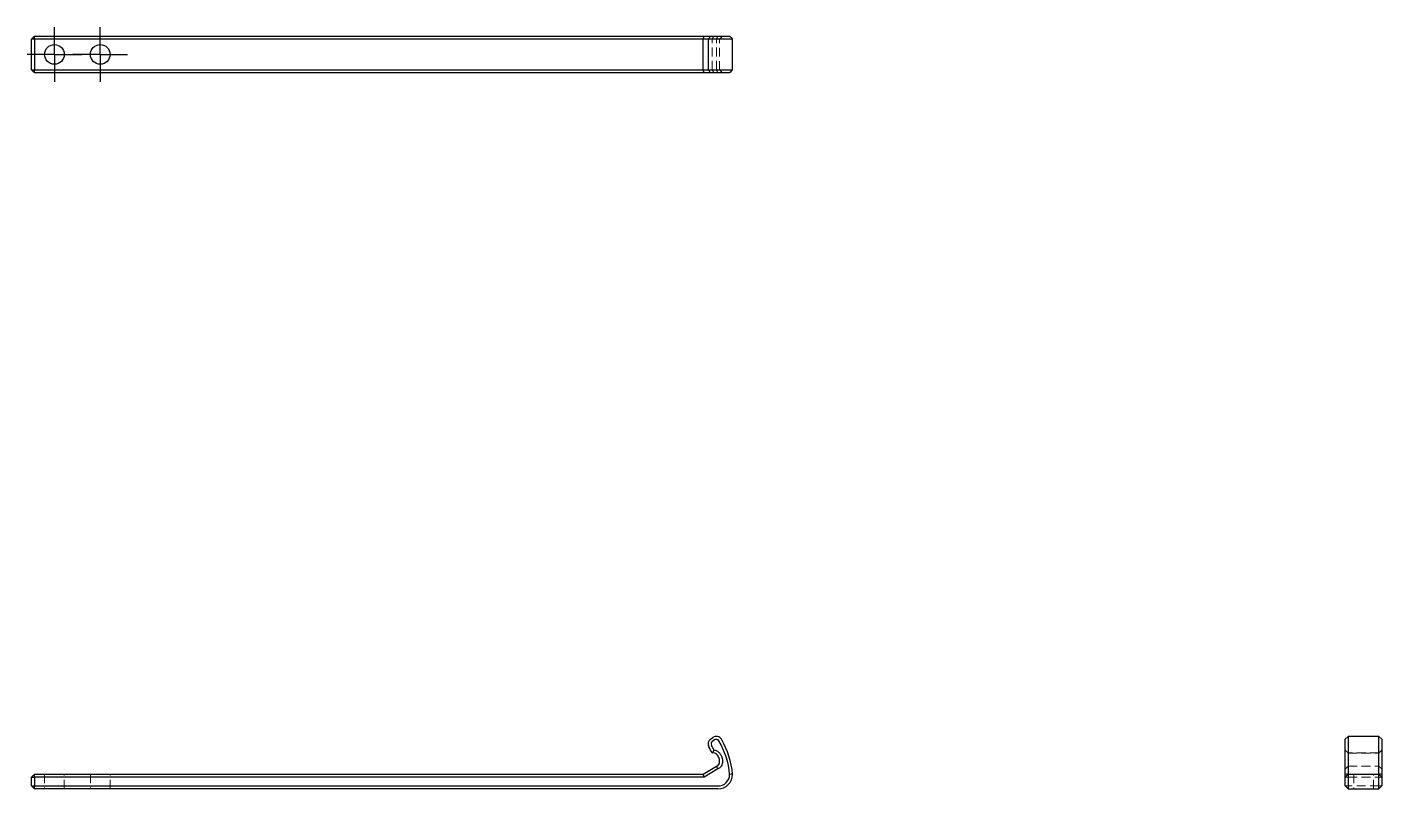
# Model space of a CAD drawing. Header units: millimetres. Extents: x 32 to 226, y 53 to 162.
import ezdxf

# ---------------------------------------------------------------- set-up
doc = ezdxf.new("R2010")
doc.units = ezdxf.units.MM
doc.linetypes.add('HIDDEN', pattern=[1.905, 1.27, -0.635])
doc.layers.add('10', color=7, linetype='Continuous')

# ---------------------------------------------------------------- blocks, each defined once
blk = doc.blocks.new('SW_CENTERMARKSYMBOL_0')
at = {"layer": '10', "color": 0}
for p, q in [((0, 2.5), (0, 3.9)), ((0, 0), (0, 2.5)), ((-2.5, 0), (-3.9, 0)), ((0, 0), (-2.5, 0)), ((0, 0), (0, -2.5)), ((0, 0), (2.5, 0)), ((2.5, 0), (3.9, 0)), ((0, -2.5), (0, -3.9))]:
    blk.add_line(p, q, dxfattribs=at)
blk = doc.blocks.new('SW_CENTERMARKSYMBOL_1')
at = {"layer": '10', "color": 0}
for p, q in [((0, 2.5), (0, 3.9)), ((0, 0), (0, 2.5)), ((-2.5, 0), (-3.9, 0)), ((0, 0), (-2.5, 0)), ((0, 0), (0, -2.5)), ((0, 0), (2.5, 0)), ((2.5, 0), (3.9, 0)), ((0, -2.5), (0, -3.9))]:
    blk.add_line(p, q, dxfattribs=at)

msp = doc.modelspace()

# ---------------------------------------------------------------- linework, layer by layer
at = {"color": 7, "linetype": 'Continuous', "lineweight": 25}
for p, q in [((33.42, 160.63), (33, 160.21)), ((33.42, 160.21), (33.42, 160.63)), ((33.42, 160.63), (128.94, 160.63)), ((128.82, 160.21), (128.94, 160.63)), ((128.94, 160.63), (129.92, 160.63)), ((129.92, 160.63), (129.51, 160.21)), ((129.92, 160.63), (130.1, 160.63)), ((130.1, 160.63), (130.44, 160.63)), ((130.44, 160.63), (131.04, 160.63)), ((131.04, 160.63), (132.58, 160.63)), ((33.42, 160.21), (33, 160.21)), ((33, 155.82), (33, 160.21)), ((128.82, 160.21), (33.42, 160.21)), ((33.42, 160.21), (33.42, 155.82)), ((129.51, 160.21), (128.82, 160.21)), ((128.82, 155.82), (128.82, 160.21)), ((129.51, 160.21), (129.51, 155.82)), ((129.86, 160.21), (129.51, 160.21)), ((130.2, 160.21), (129.86, 160.21)), ((131.4, 160.21), (130.2, 160.21)), ((133, 160.21), (131.4, 160.21)), ((133, 155.82), (133, 160.21)), ((33, 155.82), (33.42, 155.82)), ((33, 155.82), (33.42, 155.41)), ((33.42, 155.82), (128.82, 155.82)), ((33.42, 155.41), (33.42, 155.82)), ((128.94, 155.41), (33.42, 155.41)), ((128.82, 155.82), (129.51, 155.82)), ((128.94, 155.41), (128.82, 155.82)), ((129.92, 155.41), (128.94, 155.41)), ((129.51, 155.82), (129.92, 155.41)), ((129.51, 155.82), (129.86, 155.82)), ((129.86, 155.82), (130.2, 155.82)), ((130.1, 155.41), (129.92, 155.41)), ((130.44, 155.41), (130.1, 155.41)), ((130.2, 155.82), (131.4, 155.82)), ((131.04, 155.41), (130.44, 155.41)), ((132.58, 155.41), (131.04, 155.41)), ((131.4, 155.82), (133, 155.82)), ((129.86, 60.36), (130.2, 60.59)), ((130.44, 60.25), (130.1, 60.02)), ((220.82, 60.74), (220.41, 60.33)), ((220.41, 60.12), (220.41, 60.33)), ((220.41, 55.33), (220.41, 60.12)), ((225.21, 60.74), (220.82, 60.74)), ((220.82, 60.74), (220.82, 60.33)), ((220.82, 60.33), (220.82, 55.34)), ((225.63, 60.33), (225.21, 60.74)), ((225.21, 60.33), (225.21, 60.74)), ((225.21, 55.34), (225.21, 60.33)), ((225.63, 60.33), (225.63, 60.12)), ((225.63, 60.12), (225.63, 55.33)), ((128.82, 55.34), (130.72, 56.49)), ((130.89, 56.1), (128.94, 54.93)), ((33, 54.93), (33.42, 55.34)), ((33, 53.67), (33, 54.93)), ((33, 54.93), (33.42, 54.93)), ((33.42, 54.93), (33.42, 55.34)), ((33.42, 55.34), (128.82, 55.34)), ((33.42, 54.93), (33.42, 53.67)), ((128.94, 54.93), (33.42, 54.93)), ((128.94, 54.93), (128.82, 55.34)), ((220.41, 53.67), (220.41, 55.33)), ((220.82, 55.34), (220.82, 53.26)), ((220.82, 55.34), (225.21, 55.34)), ((225.21, 53.26), (225.21, 55.34)), ((225.63, 55.33), (225.63, 53.67)), ((33, 53.67), (33.42, 53.67)), ((33, 53.67), (33.42, 53.26)), ((33.42, 53.67), (130.91, 53.67)), ((33.42, 53.26), (33.42, 53.67)), ((130.91, 53.26), (33.42, 53.26)), ((220.82, 53.26), (220.41, 53.67)), ((220.82, 53.26), (225.21, 53.26)), ((225.63, 53.67), (225.21, 53.26))]:
    msp.add_line(p, q, dxfattribs=at)
at = {"color": 7, "linetype": 'HIDDEN', "lineweight": 18}
for p, q in [((130.1, 160.63), (130.44, 160.63)), ((130.09, 155.82), (130.09, 160.21)), ((130.72, 155.82), (130.72, 160.21)), ((131.14, 155.8), (131.14, 160.24)), ((130.96, 155.41), (130.89, 155.41)), ((220.41, 58.8), (220.46, 58.75)), ((225.24, 58.38), (220.8, 58.38)), ((220.82, 58.34), (225.21, 58.34)), ((225.57, 58.74), (225.6, 58.77)), ((128.94, 54.93), (130.89, 56.11)), ((220.82, 56.49), (225.21, 56.49)), ((34.86, 55.34), (34.86, 53.26)), ((37.67, 53.26), (37.67, 55.34)), ((41.39, 55.34), (41.39, 53.26)), ((44.19, 53.26), (44.19, 55.34)), ((220.41, 54.93), (220.82, 55.34)), ((220.82, 54.93), (220.41, 54.93)), ((220.82, 54.93), (225.21, 54.93)), ((221.61, 55.34), (221.61, 53.26)), ((224.42, 53.26), (224.42, 55.34)), ((225.21, 55.34), (225.63, 54.93)), ((225.63, 54.93), (225.21, 54.93)), ((220.82, 53.67), (220.41, 53.67)), ((225.21, 53.67), (220.82, 53.67)), ((225.63, 53.67), (225.21, 53.67))]:
    msp.add_line(p, q, dxfattribs=at)
at = {"color": 7, "linetype": 'Continuous', "lineweight": 25}
for centre in [(36.26, 158.02), (42.79, 158.02)]:
    msp.add_circle(centre, 1.4, dxfattribs=at)
for centre, radius, start, end in [((130.34, 59.68), 0.836, 124.9, 210.3905), ((130.34, 59.68), 0.418, 124.9, 210.3905), ((130.68, 59.91), 0.836, 30.5575, 124.9), ((130.68, 59.91), 0.418, 30.5575, 124.9), ((121.18, 54.3), 11.45, 5.1441, 30.5575), ((121.18, 54.3), 11.87, 5.0477, 30.5575), ((121.18, 54.3), 9.79, 24.3857, 30.3905), ((121.18, 54.3), 10.21, 26.1543, 30.3905), ((130.91, 55.34), 2.09, 270, 0), ((130.91, 55.34), 1.67, 270, 359.3981)]:
    msp.add_arc(centre, radius, start, end, dxfattribs=at)
at = {"color": 7, "linetype": 'HIDDEN', "lineweight": 18}
for points, knots in [([(130.09, 160.21), (130.13, 160.27), (130.16, 160.34), (130.25, 160.48), (130.29, 160.55), (130.34, 160.63)], [0, 0, 0, 0, 0.5, 0.5, 1, 1, 1, 1]), ([(130.72, 160.21), (130.73, 160.23), (130.73, 160.25), (130.74, 160.26), (130.75, 160.28), (130.75, 160.3), (130.76, 160.32), (130.77, 160.33), (130.77, 160.35), (130.78, 160.37), (130.79, 160.39), (130.8, 160.41), (130.8, 160.42), (130.81, 160.44), (130.82, 160.46), (130.82, 160.48), (130.83, 160.5), (130.84, 160.51), (130.85, 160.53), (130.86, 160.56), (130.87, 160.6), (130.89, 160.63)], [0, 0, 0, 0, 0.0000762051, 0.0000762051, 0.0000762051, 0.00015241, 0.00015241, 0.00015241, 0.0002286146, 0.0002286146, 0.0002286146, 0.0003048192, 0.0003048192, 0.0003048192, 0.0003810237, 0.0003810237, 0.0003810237, 0.0004572282, 0.0004572282, 0.0004572282, 0.0005934297, 0.0005934297, 0.0005934297, 0.0005934297]), ([(130.89, 160.63), (130.97, 160.63), (131.06, 160.63), (131.14, 160.63), (131.15, 160.63), (131.16, 160.63)], [0.003316088, 0.003316088, 0.003316088, 0.003316088, 0.0037352411, 0.0037352411, 0.0037982549, 0.0037982549, 0.0037982549, 0.0037982549]), ([(131.14, 160.21), (131.21, 160.28), (131.35, 160.42), (131.49, 160.56), (131.56, 160.63)], [0, 0, 0, 0, 0.4999972, 1, 1, 1, 1]), ([(130.09, 160.21), (130.14, 160.21), (130.24, 160.21), (130.41, 160.21), (130.62, 160.21), (130.86, 160.21), (131.06, 160.21), (131.16, 160.21), (131.14, 160.21), (131.14, 160.21)], [0, 0, 0, 0, 0.084366, 0.168389, 0.287867, 0.453261, 0.702081, 0.956019, 1, 1, 1, 1]), ([(130.66, 155.82), (130.6, 155.82), (130.49, 155.82), (130.31, 155.82), (130.18, 155.82), (130.11, 155.82), (130.09, 155.82)], [0, 0, 0, 0, 0.334406, 0.641543, 0.894801, 1, 1, 1, 1]), ([(130.72, 155.82), (130.85, 155.82), (130.96, 155.82), (131.07, 155.82), (131.09, 155.82), (131.13, 155.82), (131.14, 155.82), (131.14, 155.82)], [0, 0, 0, 0, 0.5, 0.5, 0.75, 0.75, 1, 1, 1, 1]), ([(131.13, 155.82), (131.13, 155.82), (131.11, 155.82), (130.98, 155.82), (130.84, 155.82), (130.81, 155.82)], [0, 0, 0, 0, 0.372657, 0.840316, 1, 1, 1, 1]), ([(131.56, 155.4), (131.49, 155.47), (131.35, 155.61), (131.21, 155.76), (131.14, 155.83)], [0, 0, 0, 0, 0.500008, 1, 1, 1, 1]), ([(220.83, 58.38), (220.76, 58.45), (220.61, 58.59), (220.47, 58.73), (220.4, 58.8)], [0, 0, 0, 0, 0.5, 1, 1, 1, 1]), ([(220.53, 58.67), (220.56, 58.64), (220.63, 58.58), (220.72, 58.47), (220.79, 58.38), (220.82, 58.34)], [0, 0, 0, 0, 0.28697, 0.642753, 1, 1, 1, 1]), ([(225.6, 58.77), (225.54, 58.71), (225.41, 58.58), (225.28, 58.45), (225.21, 58.38)], [0, 0, 0, 0, 0.467934, 1, 1, 1, 1]), ([(225.21, 58.34), (225.24, 58.38), (225.31, 58.47), (225.4, 58.57), (225.47, 58.64), (225.49, 58.67)], [0, 0, 0, 0, 0.356952, 0.716033, 1, 1, 1, 1]), ([(130.72, 56.49), (130.73, 56.48), (130.73, 56.46), (130.74, 56.44), (130.75, 56.43), (130.75, 56.41), (130.76, 56.39), (130.77, 56.38), (130.77, 56.36), (130.78, 56.34), (130.79, 56.33), (130.8, 56.31), (130.8, 56.29), (130.81, 56.28), (130.82, 56.26), (130.82, 56.24), (130.83, 56.23), (130.84, 56.21), (130.85, 56.19), (130.86, 56.16), (130.87, 56.14), (130.89, 56.11)], [0, 0, 0, 0, 0.0000762051, 0.0000762051, 0.0000762051, 0.00015241, 0.00015241, 0.00015241, 0.0002286146, 0.0002286146, 0.0002286146, 0.0003048192, 0.0003048192, 0.0003048192, 0.0003810237, 0.0003810237, 0.0003810237, 0.0004572282, 0.0004572282, 0.0004572282, 0.0005934297, 0.0005934297, 0.0005934297, 0.0005934297]), ([(225.21, 56.49), (225.23, 56.48), (225.25, 56.46), (225.26, 56.44), (225.28, 56.43), (225.3, 56.41), (225.32, 56.39), (225.33, 56.38), (225.35, 56.36), (225.37, 56.34), (225.39, 56.33), (225.41, 56.31), (225.42, 56.29), (225.44, 56.28), (225.46, 56.26), (225.48, 56.24), (225.5, 56.23), (225.51, 56.21), (225.53, 56.19), (225.56, 56.16), (225.6, 56.14), (225.63, 56.11)], [0, 0, 0, 0, 0.0000762051, 0.0000762051, 0.0000762051, 0.00015241, 0.00015241, 0.00015241, 0.0002286146, 0.0002286146, 0.0002286146, 0.0003048192, 0.0003048192, 0.0003048192, 0.0003810237, 0.0003810237, 0.0003810237, 0.0004572282, 0.0004572282, 0.0004572282, 0.0005934297, 0.0005934297, 0.0005934297, 0.0005934297])]:
    msp.add_open_spline(points, degree=3, knots=knots, dxfattribs=at)
at = {"color": 7, "linetype": 'Continuous', "lineweight": 25}
for points in [[(132.58, 160.63), (132.72, 160.49), (132.86, 160.35), (133, 160.21)], [(133, 155.82), (132.86, 155.68), (132.72, 155.54), (132.58, 155.41)], [(130.34, 58.8), (130.25, 58.66), (130.16, 58.51), (130.09, 58.34)], [(130.88, 56.1), (130.82, 56.25), (130.76, 56.38), (130.72, 56.49)], [(133, 55.34), (132.86, 55.34), (132.72, 55.33), (132.58, 55.33)], [(220.82, 55.34), (220.68, 55.34), (220.54, 55.33), (220.41, 55.33)], [(225.63, 55.33), (225.49, 55.33), (225.35, 55.34), (225.21, 55.34)]]:
    msp.add_open_spline(points, degree=3, dxfattribs=at)
at = {"color": 7, "linetype": 'HIDDEN', "lineweight": 18}
for points in [[(130.34, 155.41), (130.25, 155.55), (130.16, 155.69), (130.09, 155.82)], [(130.88, 155.41), (130.82, 155.56), (130.76, 155.7), (130.72, 155.82)], [(225.21, 58.34), (225.21, 58.36), (225.21, 58.38), (225.21, 58.38)], [(220.41, 56.1), (220.56, 56.25), (220.7, 56.38), (220.82, 56.49)]]:
    msp.add_open_spline(points, degree=3, dxfattribs=at)
at = {"color": 7, "linetype": 'Continuous', "lineweight": 25}
for points, knots in [([(130.72, 56.49), (130.83, 56.52), (130.93, 56.59), (131.06, 56.77), (131.1, 56.87), (131.15, 57.09), (131.15, 57.2), (131.13, 57.43), (131.11, 57.54), (131.03, 57.75), (130.99, 57.85), (130.87, 58.04), (130.8, 58.12), (130.63, 58.27), (130.53, 58.33), (130.32, 58.39), (130.2, 58.39), (130.09, 58.34)], [0, 0, 0, 0, 0.125, 0.125, 0.25, 0.25, 0.375, 0.375, 0.5, 0.5, 0.625, 0.625, 0.75, 0.75, 0.875, 0.875, 1, 1, 1, 1]), ([(130.34, 58.8), (130.49, 58.79), (130.63, 58.75), (130.89, 58.6), (131.01, 58.5), (131.21, 58.28), (131.29, 58.16), (131.43, 57.89), (131.48, 57.75), (131.58, 57.32), (131.58, 57.01), (131.44, 56.58), (131.36, 56.45), (131.15, 56.24), (131.03, 56.15), (130.89, 56.1)], [0, 0, 0, 0, 0.125, 0.125, 0.25, 0.25, 0.375, 0.375, 0.5, 0.5, 0.75, 0.75, 0.875, 0.875, 1, 1, 1, 1])]:
    msp.add_open_spline(points, degree=3, knots=knots, dxfattribs=at)

# ---------------------------------------------------------------- block references
at = {"layer": '10'}
for name, p in [('SW_CENTERMARKSYMBOL_0', (36.26, 158.02)), ('SW_CENTERMARKSYMBOL_1', (42.79, 158.02))]:
    msp.add_blockref(name, p, dxfattribs=at)

doc.saveas('drawing.dxf')
